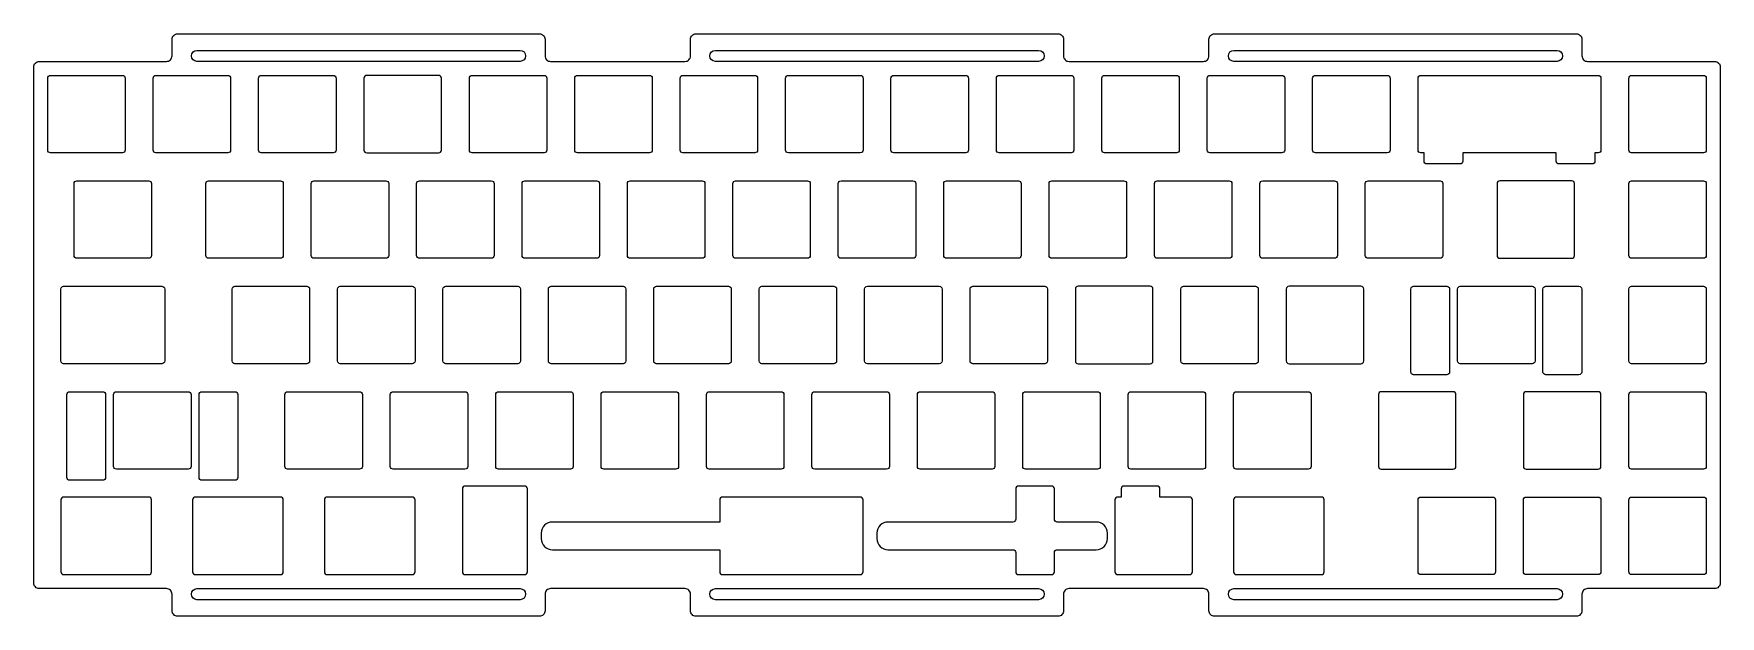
# Model space of a CAD drawing. Header units: millimetres. Extents: x -152 to 152, y -45 to 60.
import ezdxf

# ---------------------------------------------------------------- set-up
doc = ezdxf.new("R2010")
doc.units = ezdxf.units.MM
doc.layers.get('0').update_dxf_attribs({"linetype": 'CONTINUOUS'})

msp = doc.modelspace()

# ---------------------------------------------------------------- linework, layer by layer
for points in [[(127.4, -44.43, -0.414214), (126.4, -45.43), (61, -45.43, -0.414214), (60, -44.43), (60, -41.43, 0.414214), (59, -40.43), (34.7, -40.43, 0.414214), (33.7, -41.43), (33.7, -44.43, -0.414214), (32.7, -45.43), (-32.7, -45.43, -0.414214), (-33.7, -44.43), (-33.7, -41.43, 0.414214), (-34.7, -40.43), (-59, -40.43, 0.414214), (-60, -41.43), (-60, -44.43, -0.414214), (-61, -45.43), (-126.4, -45.43, -0.414214), (-127.4, -44.43), (-127.4, -41.43, 0.414214), (-128.4, -40.43), (-151.4, -40.43, -0.414214), (-152.4, -39.43), (-152.4, 53.82, -0.414214), (-151.4, 54.82), (-128.4, 54.82, 0.414214), (-127.4, 55.82), (-127.4, 58.82, -0.414214), (-126.4, 59.82), (-61, 59.82, -0.414214), (-60, 58.82), (-60, 55.82, 0.414214), (-59, 54.82), (-34.7, 54.82, 0.414214), (-33.7, 55.82), (-33.7, 58.82, -0.414214), (-32.7, 59.82), (32.7, 59.82, -0.414214), (33.7, 58.82), (33.7, 55.82, 0.414214), (34.7, 54.82), (59, 54.82, 0.414214), (60, 55.82), (60, 58.82, -0.414214), (61, 59.82), (126.4, 59.82, -0.414214), (127.4, 58.82), (127.4, 55.82, 0.414214), (128.4, 54.82), (151.4, 54.82, -0.414214), (152.4, 53.82), (152.4, -39.43, -0.414214), (151.4, -40.43), (128.4, -40.43, 0.414214), (127.4, -41.43)], [(-122.9, 54.82, -1), (-122.9, 56.82), (-64.5, 56.82, -1), (-64.5, 54.82)], [(-29.2, 54.82, -1), (-29.2, 56.82), (29.2, 56.82, -1), (29.2, 54.82)], [(64.5, 54.82, -1), (64.5, 56.82), (122.9, 56.82, -1), (122.9, 54.82)], [(-136.37, 52.3, -0.414214), (-135.87, 51.8), (-135.87, 38.8, -0.414214), (-136.37, 38.3), (-149.37, 38.3, -0.414214), (-149.87, 38.8), (-149.87, 51.8, -0.414214), (-149.37, 52.3)], [(-117.32, 52.3, -0.414214), (-116.82, 51.8), (-116.82, 38.8, -0.414214), (-117.32, 38.3), (-130.32, 38.3, -0.414214), (-130.82, 38.8), (-130.82, 51.8, -0.414214), (-130.32, 52.3)], [(-98.27, 52.3, -0.414214), (-97.77, 51.8), (-97.77, 38.8, -0.414214), (-98.27, 38.3), (-111.27, 38.3, -0.414214), (-111.77, 38.8), (-111.77, 51.8, -0.414214), (-111.27, 52.3)], [(-79.22, 52.3), (-92.22, 52.3, 0.414214), (-92.72, 51.8), (-92.72, 38.8, 0.414214), (-92.22, 38.3), (-79.22, 38.3, 0.414214), (-78.72, 38.8), (-78.72, 51.8, 0.414214)], [(-60.17, 52.3, -0.414214), (-59.67, 51.8), (-59.67, 38.8, -0.414214), (-60.17, 38.3), (-73.17, 38.3, -0.414214), (-73.67, 38.8), (-73.67, 51.8, -0.414214), (-73.17, 52.3)], [(-41.12, 52.3, -0.414214), (-40.62, 51.8), (-40.62, 38.8, -0.414214), (-41.12, 38.3), (-54.12, 38.3, -0.414214), (-54.62, 38.8), (-54.62, 51.8, -0.414214), (-54.12, 52.3)], [(-22.07, 52.3, -0.414214), (-21.57, 51.8), (-21.57, 38.8, -0.414214), (-22.07, 38.3), (-35.07, 38.3, -0.414214), (-35.57, 38.8), (-35.57, 51.8, -0.414214), (-35.07, 52.3)], [(-2.52, 38.8, -0.414214), (-3.02, 38.3), (-16.02, 38.3, -0.414214), (-16.52, 38.8), (-16.52, 51.8, -0.414214), (-16.02, 52.3), (-3.02, 52.3, -0.414214), (-2.52, 51.8)], [(16.53, 38.8, -0.414214), (16.03, 38.3), (3.03, 38.3, -0.414214), (2.53, 38.8), (2.53, 51.8, -0.414214), (3.03, 52.3), (16.03, 52.3, -0.414214), (16.53, 51.8)], [(35.08, 52.3, -0.414214), (35.58, 51.8), (35.58, 38.8, -0.414214), (35.08, 38.3), (22.08, 38.3, -0.414214), (21.58, 38.8), (21.58, 51.8, -0.414214), (22.08, 52.3)], [(54.63, 38.8, -0.414214), (54.13, 38.3), (41.13, 38.3, -0.414214), (40.63, 38.8), (40.63, 51.8, -0.414214), (41.13, 52.3), (54.13, 52.3, -0.414214), (54.63, 51.8)], [(73.18, 52.3, -0.414214), (73.68, 51.8), (73.68, 38.8, -0.414214), (73.18, 38.3), (60.18, 38.3, -0.414214), (59.68, 38.8), (59.68, 51.8, -0.414214), (60.18, 52.3)], [(92.23, 52.3, -0.414214), (92.73, 51.8), (92.73, 38.8, -0.414214), (92.23, 38.3), (79.23, 38.3, -0.414214), (78.73, 38.8), (78.73, 51.8, -0.414214), (79.23, 52.3)], [(130.33, 52.3, -0.414214), (130.83, 51.8), (130.83, 38.8, -0.414214), (130.33, 38.3), (129.74, 38.3), (129.74, 36.8, -0.414214), (129.24, 36.3), (123.24, 36.3, -0.414214), (122.74, 36.8), (122.74, 38.3), (105.86, 38.3), (105.86, 36.8, -0.414214), (105.36, 36.3), (99.36, 36.3, -0.414214), (98.86, 36.8), (98.86, 38.3), (98.28, 38.3, -0.414214), (97.78, 38.8), (97.78, 51.8, -0.414214), (98.28, 52.3)], [(149.38, 52.3, -0.414214), (149.88, 51.8), (149.88, 38.8, -0.414214), (149.38, 38.3), (136.38, 38.3, -0.414214), (135.88, 38.8), (135.88, 51.8, -0.414214), (136.38, 52.3)], [(-131.61, 33.25, -0.414214), (-131.11, 32.75), (-131.11, 19.75, -0.414214), (-131.61, 19.25), (-144.61, 19.25, -0.414214), (-145.11, 19.75), (-145.11, 32.75, -0.414214), (-144.61, 33.25)], [(-107.8, 33.25, -0.414214), (-107.3, 32.75), (-107.3, 19.75, -0.414214), (-107.8, 19.25), (-120.8, 19.25, -0.414214), (-121.3, 19.75), (-121.3, 32.75, -0.414214), (-120.8, 33.25)], [(-88.75, 33.25, -0.414214), (-88.25, 32.75), (-88.25, 19.75, -0.414214), (-88.75, 19.25), (-101.75, 19.25, -0.414214), (-102.25, 19.75), (-102.25, 32.75, -0.414214), (-101.75, 33.25)], [(-69.7, 33.25, -0.414214), (-69.2, 32.75), (-69.2, 19.75, -0.414214), (-69.7, 19.25), (-82.7, 19.25, -0.414214), (-83.2, 19.75), (-83.2, 32.75, -0.414214), (-82.7, 33.25)], [(-50.65, 33.25, -0.414214), (-50.15, 32.75), (-50.15, 19.75, -0.414214), (-50.65, 19.25), (-63.65, 19.25, -0.414214), (-64.15, 19.75), (-64.15, 32.75, -0.414214), (-63.65, 33.25)], [(-31.6, 33.25, -0.414214), (-31.1, 32.75), (-31.1, 19.75, -0.414214), (-31.6, 19.25), (-44.6, 19.25, -0.414214), (-45.1, 19.75), (-45.1, 32.75, -0.414214), (-44.6, 33.25)], [(-12.55, 33.25, -0.414214), (-12.05, 32.75), (-12.05, 19.75, -0.414214), (-12.55, 19.25), (-25.55, 19.25, -0.414214), (-26.05, 19.75), (-26.05, 32.75, -0.414214), (-25.55, 33.25)], [(7, 19.75, -0.414214), (6.5, 19.25), (-6.5, 19.25, -0.414214), (-7, 19.75), (-7, 32.75, -0.414214), (-6.5, 33.25), (6.5, 33.25, -0.414214), (7, 32.75)], [(26.05, 19.75, -0.414214), (25.55, 19.25), (12.55, 19.25, -0.414214), (12.05, 19.75), (12.05, 32.75, -0.414214), (12.55, 33.25), (25.55, 33.25, -0.414214), (26.05, 32.75)], [(45.1, 19.75, -0.414214), (44.6, 19.25), (31.6, 19.25, -0.414214), (31.1, 19.75), (31.1, 32.75, -0.414214), (31.6, 33.25), (44.6, 33.25, -0.414214), (45.1, 32.75)], [(63.65, 33.25, -0.414214), (64.15, 32.75), (64.15, 19.75, -0.414214), (63.65, 19.25), (50.65, 19.25, -0.414214), (50.15, 19.75), (50.15, 32.75, -0.414214), (50.65, 33.25)], [(82.7, 33.25, -0.414214), (83.2, 32.75), (83.2, 19.75, -0.414214), (82.7, 19.25), (69.7, 19.25, -0.414214), (69.2, 19.75), (69.2, 32.75, -0.414214), (69.7, 33.25)], [(101.75, 33.25, -0.414214), (102.25, 32.75), (102.25, 19.75, -0.414214), (101.75, 19.25), (88.75, 19.25, -0.414214), (88.25, 19.75), (88.25, 32.75, -0.414214), (88.75, 33.25)], [(125.56, 33.25), (112.56, 33.25, 0.414214), (112.06, 32.75), (112.06, 19.75, 0.414214), (112.56, 19.25), (125.56, 19.25, 0.414214), (126.06, 19.75), (126.06, 32.75, 0.414214)], [(149.38, 33.25, -0.414214), (149.88, 32.75), (149.88, 19.75, -0.414214), (149.38, 19.25), (136.38, 19.25, -0.414214), (135.88, 19.75), (135.88, 32.75, -0.414214), (136.38, 33.25)], [(-146.99, 0.2, -0.414214), (-147.49, 0.7), (-147.49, 13.7, -0.414214), (-146.99, 14.2), (-129.23, 14.2, -0.414214), (-128.73, 13.7), (-128.73, 0.7, -0.414214), (-129.23, 0.2)], [(-103.04, 14.2, -0.414214), (-102.54, 13.7), (-102.54, 0.7, -0.414214), (-103.04, 0.2), (-116.04, 0.2, -0.414214), (-116.54, 0.7), (-116.54, 13.7, -0.414214), (-116.04, 14.2)], [(-83.99, 14.2, -0.414214), (-83.49, 13.7), (-83.49, 0.7, -0.414214), (-83.99, 0.2), (-96.99, 0.2, -0.414214), (-97.49, 0.7), (-97.49, 13.7, -0.414214), (-96.99, 14.2)], [(-64.94, 14.2, -0.414214), (-64.44, 13.7), (-64.44, 0.7, -0.414214), (-64.94, 0.2), (-77.94, 0.2, -0.414214), (-78.44, 0.7), (-78.44, 13.7, -0.414214), (-77.94, 14.2)], [(-45.89, 14.2, -0.414214), (-45.39, 13.7), (-45.39, 0.7, -0.414214), (-45.89, 0.2), (-58.89, 0.2, -0.414214), (-59.39, 0.7), (-59.39, 13.7, -0.414214), (-58.89, 14.2)], [(-26.84, 14.2, -0.414214), (-26.34, 13.7), (-26.34, 0.7, -0.414214), (-26.84, 0.2), (-39.84, 0.2, -0.414214), (-40.34, 0.7), (-40.34, 13.7, -0.414214), (-39.84, 14.2)], [(-7.79, 14.2, -0.414214), (-7.29, 13.7), (-7.29, 0.7, -0.414214), (-7.79, 0.2), (-20.79, 0.2, -0.414214), (-21.29, 0.7), (-21.29, 13.7, -0.414214), (-20.79, 14.2)], [(11.26, 14.2, -0.414214), (11.76, 13.7), (11.76, 0.7, -0.414214), (11.26, 0.2), (-1.74, 0.2, -0.414214), (-2.24, 0.7), (-2.24, 13.7, -0.414214), (-1.74, 14.2)], [(30.31, 14.2, -0.414214), (30.81, 13.7), (30.81, 0.7, -0.414214), (30.31, 0.2), (17.31, 0.2, -0.414214), (16.81, 0.7), (16.81, 13.7, -0.414214), (17.31, 14.2)], [(49.36, 14.2), (36.36, 14.2, 0.414214), (35.86, 13.7), (35.86, 0.7, 0.414214), (36.36, 0.2), (49.36, 0.2, 0.414214), (49.86, 0.7), (49.86, 13.7, 0.414214)], [(68.41, 14.2, -0.414214), (68.91, 13.7), (68.91, 0.7, -0.414214), (68.41, 0.2), (55.41, 0.2, -0.414214), (54.91, 0.7), (54.91, 13.7, -0.414214), (55.41, 14.2)], [(87.46, 14.2), (74.46, 14.2, 0.414214), (73.96, 13.7), (73.96, 0.7, 0.414214), (74.46, 0.2), (87.46, 0.2, 0.414214), (87.96, 0.7), (87.96, 13.7, 0.414214)], [(102.98, 14.2, -0.414214), (103.48, 13.7), (103.48, -1.3, -0.414214), (102.98, -1.8), (96.98, -1.8, -0.414214), (96.48, -1.3), (96.48, 13.7, -0.414214), (96.98, 14.2)], [(118.92, 0.7, -0.414214), (118.42, 0.2), (105.42, 0.2, -0.414214), (104.92, 0.7), (104.92, 13.7, -0.414214), (105.42, 14.2), (118.42, 14.2, -0.414214), (118.92, 13.7)], [(126.86, 14.2, -0.414214), (127.36, 13.7), (127.36, -1.3, -0.414214), (126.86, -1.8), (120.86, -1.8, -0.414214), (120.36, -1.3), (120.36, 13.7, -0.414214), (120.86, 14.2)], [(149.38, 14.2, -0.414214), (149.88, 13.7), (149.88, 0.7, -0.414214), (149.38, 0.2), (136.38, 0.2, -0.414214), (135.88, 0.7), (135.88, 13.7, -0.414214), (136.38, 14.2)], [(-139.91, -4.85, -0.414214), (-139.41, -5.35), (-139.41, -20.35, -0.414214), (-139.91, -20.85), (-145.91, -20.85, -0.414214), (-146.41, -20.35), (-146.41, -5.35, -0.414214), (-145.91, -4.85)], [(-124.47, -4.85, -0.414214), (-123.97, -5.35), (-123.97, -18.35, -0.414214), (-124.47, -18.85), (-137.47, -18.85, -0.414214), (-137.97, -18.35), (-137.97, -5.35, -0.414214), (-137.47, -4.85)], [(-116.03, -4.85, -0.414214), (-115.53, -5.35), (-115.53, -20.35, -0.414214), (-116.03, -20.85), (-122.03, -20.85, -0.414214), (-122.53, -20.35), (-122.53, -5.35, -0.414214), (-122.03, -4.85)], [(-93.51, -4.85, -0.414214), (-93.01, -5.35), (-93.01, -18.35, -0.414214), (-93.51, -18.85), (-106.51, -18.85, -0.414214), (-107.01, -18.35), (-107.01, -5.35, -0.414214), (-106.51, -4.85)], [(-74.46, -4.85, -0.414214), (-73.96, -5.35), (-73.96, -18.35, -0.414214), (-74.46, -18.85), (-87.46, -18.85, -0.414214), (-87.96, -18.35), (-87.96, -5.35, -0.414214), (-87.46, -4.85)], [(-55.41, -4.85, -0.414214), (-54.91, -5.35), (-54.91, -18.35, -0.414214), (-55.41, -18.85), (-68.41, -18.85, -0.414214), (-68.91, -18.35), (-68.91, -5.35, -0.414214), (-68.41, -4.85)], [(-36.36, -4.85, -0.414214), (-35.86, -5.35), (-35.86, -18.35, -0.414214), (-36.36, -18.85), (-49.36, -18.85, -0.414214), (-49.86, -18.35), (-49.86, -5.35, -0.414214), (-49.36, -4.85)], [(-16.81, -18.35, -0.414214), (-17.31, -18.85), (-30.31, -18.85, -0.414214), (-30.81, -18.35), (-30.81, -5.35, -0.414214), (-30.31, -4.85), (-17.31, -4.85, -0.414214), (-16.81, -5.35)], [(2.24, -18.35, -0.414214), (1.74, -18.85), (-11.26, -18.85, -0.414214), (-11.76, -18.35), (-11.76, -5.35, -0.414214), (-11.26, -4.85), (1.74, -4.85, -0.414214), (2.24, -5.35)], [(21.29, -18.35, -0.414214), (20.79, -18.85), (7.79, -18.85, -0.414214), (7.29, -18.35), (7.29, -5.35, -0.414214), (7.79, -4.85), (20.79, -4.85, -0.414214), (21.29, -5.35)], [(39.84, -4.85, -0.414214), (40.34, -5.35), (40.34, -18.35, -0.414214), (39.84, -18.85), (26.84, -18.85, -0.414214), (26.34, -18.35), (26.34, -5.35, -0.414214), (26.84, -4.85)], [(58.89, -4.85, -0.414214), (59.39, -5.35), (59.39, -18.35, -0.414214), (58.89, -18.85), (45.89, -18.85, -0.414214), (45.39, -18.35), (45.39, -5.35, -0.414214), (45.89, -4.85)], [(77.94, -4.85, -0.414214), (78.44, -5.35), (78.44, -18.35, -0.414214), (77.94, -18.85), (64.94, -18.85, -0.414214), (64.44, -18.35), (64.44, -5.35, -0.414214), (64.94, -4.85)], [(104.13, -4.85), (91.13, -4.85, 0.414214), (90.63, -5.35), (90.63, -18.35, 0.414214), (91.13, -18.85), (104.13, -18.85, 0.414214), (104.63, -18.35), (104.63, -5.35, 0.414214)], [(130.33, -4.85), (117.33, -4.85, 0.414214), (116.83, -5.35), (116.83, -18.35, 0.414214), (117.33, -18.85), (130.33, -18.85, 0.414214), (130.83, -18.35), (130.83, -5.35, 0.414214)], [(149.38, -4.85, -0.414214), (149.88, -5.35), (149.88, -18.35, -0.414214), (149.38, -18.85), (136.38, -18.85, -0.414214), (135.88, -18.35), (135.88, -5.35, -0.414214), (136.38, -4.85)], [(-146.99, -37.9), (-131.61, -37.9, 0.414214), (-131.11, -37.4), (-131.11, -24.4, 0.414214), (-131.61, -23.9), (-146.99, -23.9, 0.414214), (-147.49, -24.4), (-147.49, -37.4, 0.414214)], [(-123.18, -37.9), (-107.8, -37.9, 0.414214), (-107.3, -37.4), (-107.3, -24.4, 0.414214), (-107.8, -23.9), (-123.18, -23.9, 0.414214), (-123.68, -24.4), (-123.68, -37.4, 0.414214)], [(-99.37, -37.9), (-83.99, -37.9, 0.414214), (-83.49, -37.4), (-83.49, -24.4, 0.414214), (-83.99, -23.9), (-99.37, -23.9, 0.414214), (-99.87, -24.4), (-99.87, -37.4, 0.414214)], [(-74.43, -37.9), (-63.67, -37.9, 0.414214), (-63.17, -37.4), (-63.17, -22.4, 0.414214), (-63.67, -21.9), (-74.43, -21.9, 0.414214), (-74.93, -22.4), (-74.93, -37.4, 0.414214)], [(-3.02, -23.9), (-27.93, -23.9, 0.414214), (-28.43, -24.4), (-28.43, -28.4), (-58.67, -28.4, 0.414214), (-60.67, -30.4), (-60.67, -31.4, 0.414214), (-58.67, -33.4), (-28.43, -33.4), (-28.43, -37.4, 0.414214), (-27.93, -37.9), (-3.02, -37.9, 0.414214), (-2.52, -37.4), (-2.52, -24.4, 0.414214)], [(32.07, -33.9, -0.414214), (32.57, -33.4), (39.63, -33.4, 0.414214), (41.63, -31.4), (41.63, -30.4, 0.414214), (39.63, -28.4), (32.57, -28.4, -0.414214), (32.07, -27.9), (32.07, -22.4, 0.414214), (31.57, -21.9), (25.57, -21.9, 0.414214), (25.07, -22.4), (25.07, -27.9, -0.414214), (24.57, -28.4), (1.98, -28.4, 0.414214), (-0.02, -30.4), (-0.02, -31.4, 0.414214), (1.98, -33.4), (24.57, -33.4, -0.414214), (25.07, -33.9), (25.07, -37.4, 0.414214), (25.57, -37.9), (31.57, -37.9, 0.414214), (32.07, -37.4)], [(56.51, -23.9), (51.13, -23.9), (51.13, -22.4, 0.414214), (50.63, -21.9), (44.63, -21.9, 0.414214), (44.13, -22.4), (44.13, -23.9), (43.51, -23.9, 0.414214), (43.01, -24.4), (43.01, -37.4, 0.414214), (43.51, -37.9), (56.51, -37.9, 0.414214), (57.01, -37.4), (57.01, -24.4, 0.414214)], [(80.32, -23.9), (64.94, -23.9, 0.414214), (64.44, -24.4), (64.44, -37.4, 0.414214), (64.94, -37.9), (80.32, -37.9, 0.414214), (80.82, -37.4), (80.82, -24.4, 0.414214)], [(111.28, -23.9, -0.414214), (111.78, -24.4), (111.78, -37.4, -0.414214), (111.28, -37.9), (98.28, -37.9, -0.414214), (97.78, -37.4), (97.78, -24.4, -0.414214), (98.28, -23.9)], [(130.33, -23.9, -0.414214), (130.83, -24.4), (130.83, -37.4, -0.414214), (130.33, -37.9), (117.33, -37.9, -0.414214), (116.83, -37.4), (116.83, -24.4, -0.414214), (117.33, -23.9)], [(149.38, -23.9, -0.414214), (149.88, -24.4), (149.88, -37.4, -0.414214), (149.38, -37.9), (136.38, -37.9, -0.414214), (135.88, -37.4), (135.88, -24.4, -0.414214), (136.38, -23.9)], [(-64.5, -40.43, -1), (-64.5, -42.43), (-122.9, -42.43, -1), (-122.9, -40.43)], [(29.2, -40.43, -1), (29.2, -42.43), (-29.2, -42.43, -1), (-29.2, -40.43)], [(122.9, -40.43, -1), (122.9, -42.43), (64.5, -42.43, -1), (64.5, -40.43)]]:
    msp.add_lwpolyline(points, format="xyb", close=True)

doc.saveas('drawing.dxf')
